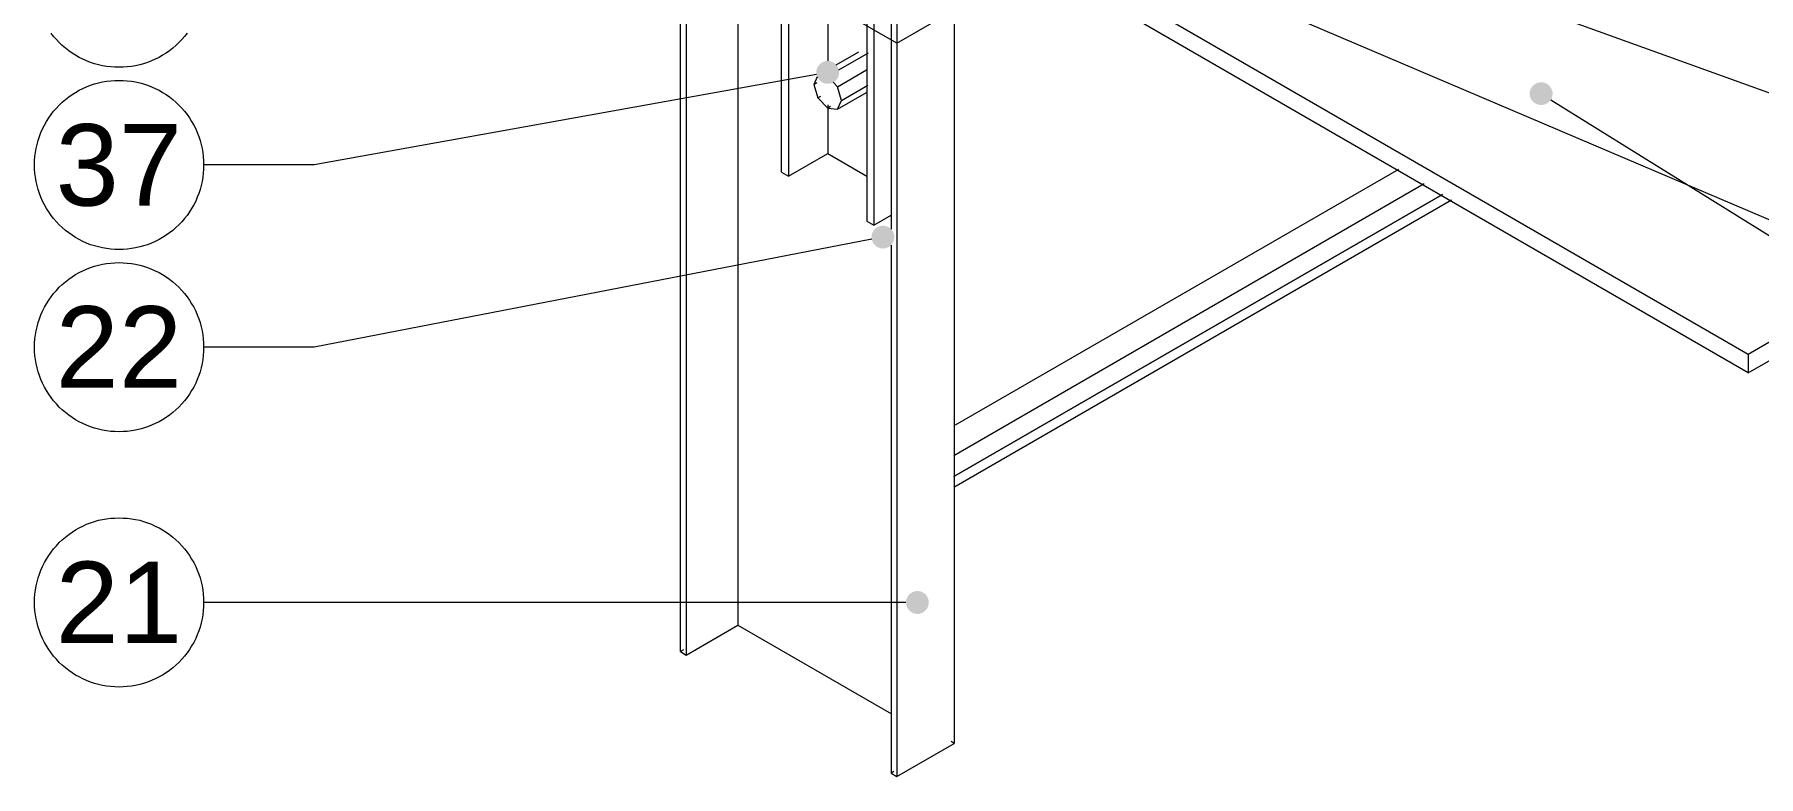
# Model space of a CAD drawing. Header units: millimetres. Extents: x 0 to 5940, y 0 to 8400.
# Drawn here: x 1170 to 2229, y 5552 to 6008 of the extents above; entities that cross this region are included whole.
import ezdxf

# ---------------------------------------------------------------- set-up
doc = ezdxf.new("R2010")
doc.units = ezdxf.units.MM
doc.header["$LTSCALE"] = 20
doc.layers.add('2-DETALLES-ARISTAS', color=7, linetype='Continuous')
doc.layers.add('3-TEXTOS', color=7, linetype='Continuous')
doc.styles.add('ARIAL', font='arial.ttf')

msp = doc.modelspace()

# ---------------------------------------------------------------- hatches: boundary and pattern name
at = {"layer": '3-TEXTOS'}
h = msp.add_hatch(color=7, dxfattribs=at)
h.dxf.hatch_style = 1
h.paths.add_polyline_path([(1664.4, 5984.7), (1664.4, 5984), (1664.3, 5983.3), (1664.1, 5982.7), (1663.9, 5982), (1663.6, 5981.4), (1663.2, 5980.8), (1662.8, 5980.3), (1662.3, 5979.7), (1661.8, 5979.3), (1661.3, 5978.9), (1660.7, 5978.5), (1660.1, 5978.2), (1659.4, 5978), (1658.8, 5977.8), (1658.1, 5977.7), (1657.4, 5977.7), (1656.7, 5977.7), (1656, 5977.8), (1655.4, 5978), (1654.7, 5978.2), (1654.1, 5978.5), (1653.5, 5978.9), (1653, 5979.3), (1652.4, 5979.7), (1652, 5980.3), (1651.6, 5980.8), (1651.2, 5981.4), (1650.9, 5982), (1650.7, 5982.7), (1650.5, 5983.3), (1650.4, 5984), (1650.4, 5984.7), (1650.4, 5985.4), (1650.5, 5986.1), (1650.7, 5986.7), (1650.9, 5987.4), (1651.2, 5988), (1651.6, 5988.6), (1652, 5989.1), (1652.4, 5989.6), (1653, 5990.1), (1653.5, 5990.5), (1654.1, 5990.9), (1654.7, 5991.2), (1655.4, 5991.4), (1656, 5991.6), (1656.7, 5991.7), (1657.4, 5991.7), (1658.1, 5991.7), (1658.8, 5991.6), (1659.4, 5991.4), (1660.1, 5991.2), (1660.7, 5990.9), (1661.3, 5990.5), (1661.8, 5990.1), (1662.3, 5989.6), (1662.8, 5989.1), (1663.2, 5988.6), (1663.6, 5988), (1663.9, 5987.4), (1664.1, 5986.7), (1664.3, 5986.1), (1664.4, 5985.4)])
h = msp.add_hatch(color=7, dxfattribs=at)
h.dxf.hatch_style = 1
h.paths.add_polyline_path([(2102.8, 5971.6), (2102.8, 5970.9), (2102.7, 5970.3), (2102.5, 5969.6), (2102.3, 5968.9), (2102, 5968.3), (2101.6, 5967.7), (2101.2, 5967.2), (2100.7, 5966.7), (2100.2, 5966.2), (2099.7, 5965.8), (2099.1, 5965.5), (2098.5, 5965.2), (2097.8, 5964.9), (2097.2, 5964.8), (2096.5, 5964.7), (2095.8, 5964.6), (2095.1, 5964.7), (2094.4, 5964.8), (2093.8, 5964.9), (2093.1, 5965.2), (2092.5, 5965.5), (2091.9, 5965.8), (2091.4, 5966.2), (2090.8, 5966.7), (2090.4, 5967.2), (2090, 5967.7), (2089.6, 5968.3), (2089.3, 5968.9), (2089.1, 5969.6), (2088.9, 5970.3), (2088.8, 5970.9), (2088.8, 5971.6), (2088.8, 5972.3), (2088.9, 5973), (2089.1, 5973.7), (2089.3, 5974.3), (2089.6, 5974.9), (2090, 5975.5), (2090.4, 5976.1), (2090.8, 5976.6), (2091.4, 5977), (2091.9, 5977.4), (2092.5, 5977.8), (2093.1, 5978.1), (2093.8, 5978.3), (2094.4, 5978.5), (2095.1, 5978.6), (2095.8, 5978.6), (2096.5, 5978.6), (2097.2, 5978.5), (2097.8, 5978.3), (2098.5, 5978.1), (2099.1, 5977.8), (2099.7, 5977.4), (2100.2, 5977), (2100.7, 5976.6), (2101.2, 5976.1), (2101.6, 5975.5), (2102, 5974.9), (2102.3, 5974.3), (2102.5, 5973.7), (2102.7, 5973), (2102.8, 5972.3)])
h = msp.add_hatch(color=7, dxfattribs=at)
h.dxf.hatch_style = 1
h.paths.add_polyline_path([(1698.3, 5883.4), (1698.3, 5882.8), (1698.2, 5882.1), (1698, 5881.4), (1697.8, 5880.8), (1697.5, 5880.1), (1697.2, 5879.6), (1696.7, 5879), (1696.3, 5878.5), (1695.8, 5878), (1695.2, 5877.6), (1694.6, 5877.3), (1694, 5877), (1693.4, 5876.7), (1692.7, 5876.6), (1692, 5876.5), (1691.3, 5876.4), (1690.6, 5876.5), (1690, 5876.6), (1689.3, 5876.7), (1688.7, 5877), (1688, 5877.3), (1687.4, 5877.6), (1686.9, 5878), (1686.4, 5878.5), (1685.9, 5879), (1685.5, 5879.6), (1685.2, 5880.1), (1684.9, 5880.8), (1684.6, 5881.4), (1684.5, 5882.1), (1684.4, 5882.8), (1684.3, 5883.4), (1684.4, 5884.1), (1684.5, 5884.8), (1684.6, 5885.5), (1684.9, 5886.1), (1685.2, 5886.8), (1685.5, 5887.3), (1685.9, 5887.9), (1686.4, 5888.4), (1686.9, 5888.9), (1687.4, 5889.3), (1688, 5889.6), (1688.7, 5889.9), (1689.3, 5890.1), (1690, 5890.3), (1690.6, 5890.4), (1691.3, 5890.4), (1692, 5890.4), (1692.7, 5890.3), (1693.4, 5890.1), (1694, 5889.9), (1694.6, 5889.6), (1695.2, 5889.3), (1695.8, 5888.9), (1696.3, 5888.4), (1696.7, 5887.9), (1697.2, 5887.3), (1697.5, 5886.8), (1697.8, 5886.1), (1698, 5885.5), (1698.2, 5884.8), (1698.3, 5884.1)])
h = msp.add_hatch(color=7, dxfattribs=at)
h.dxf.hatch_style = 1
h.paths.add_polyline_path([(1719.5, 5658.9), (1719.5, 5658.2), (1719.4, 5657.5), (1719.2, 5656.9), (1719, 5656.2), (1718.7, 5655.6), (1718.4, 5655), (1718, 5654.5), (1717.5, 5654), (1717, 5653.5), (1716.4, 5653.1), (1715.9, 5652.7), (1715.2, 5652.4), (1714.6, 5652.2), (1713.9, 5652), (1713.2, 5651.9), (1712.5, 5651.9), (1711.9, 5651.9), (1711.2, 5652), (1710.5, 5652.2), (1709.9, 5652.4), (1709.2, 5652.7), (1708.7, 5653.1), (1708.1, 5653.5), (1707.6, 5654), (1707.1, 5654.5), (1706.7, 5655), (1706.4, 5655.6), (1706.1, 5656.2), (1705.8, 5656.9), (1705.7, 5657.5), (1705.6, 5658.2), (1705.5, 5658.9), (1705.6, 5659.6), (1705.7, 5660.3), (1705.8, 5660.9), (1706.1, 5661.6), (1706.4, 5662.2), (1706.7, 5662.8), (1707.1, 5663.4), (1707.6, 5663.9), (1708.1, 5664.3), (1708.7, 5664.7), (1709.2, 5665.1), (1709.9, 5665.4), (1710.5, 5665.6), (1711.2, 5665.8), (1711.9, 5665.9), (1712.5, 5665.9), (1713.2, 5665.9), (1713.9, 5665.8), (1714.6, 5665.6), (1715.2, 5665.4), (1715.9, 5665.1), (1716.4, 5664.7), (1717, 5664.3), (1717.5, 5663.9), (1718, 5663.4), (1718.4, 5662.8), (1718.7, 5662.2), (1719, 5661.6), (1719.2, 5660.9), (1719.4, 5660.3), (1719.5, 5659.6)])

# ---------------------------------------------------------------- linework, layer by layer
at = {"layer": '2-DETALLES-ARISTAS', "color": 7, "lineweight": 18}
for p, q in [((1566.9, 5628.7), (1566.9, 6175.7)), ((1570.4, 6173.7), (1570.4, 5626.6)), ((1629.1, 5923.4), (1629.1, 6143.9)), ((1633.4, 6141.4), (1633.4, 5921)), ((1681.4, 6113.7), (1681.4, 5893.2)), ((1685.7, 6111.2), (1685.7, 5890.8)), ((1696.3, 6101), (1696.3, 5888.4)), ((1699.8, 6099), (1699.8, 6002.6)), ((1699.8, 6099), (1699.8, 5551.9)), ((1735.2, 6093.3), (2223.1, 5811.6)), ((2223.1, 5800.1), (1735.2, 6081.8)), ((1735.2, 6072.4), (1735.2, 5572.3)), ((1602.2, 6059.6), (1602.2, 5645)), ((1699.8, 6002.6), (1787, 6052.9)), ((1699.8, 6002.6), (1620.6, 6048.4)), ((1657.4, 6026.9), (1657.4, 5991.7)), ((1662.6, 5989.3), (1676.5, 5997.3)), ((1664.2, 5986.2), (1682.5, 5996.7)), ((2223.1, 5811.6), (2548.4, 5999.4)), ((1663.4, 5975.9), (1681.3, 5986.3)), ((2223.1, 5800.1), (2548.4, 5987.9)), ((1651, 5981.9), (1648.9, 5977.3)), ((1648.9, 5977.3), (1650.7, 5978.4)), ((1648.9, 5977.3), (1651.4, 5969)), ((1663.4, 5975.9), (1660.8, 5978.6)), ((1665.9, 5967.5), (1663.4, 5975.9)), ((1665.9, 5967.5), (1682, 5976.9)), ((1651.4, 5969), (1653.2, 5970)), ((1651.4, 5969), (1657.4, 5962.6)), ((1657.4, 5964.8), (1657.4, 5934.9)), ((1663.4, 5962), (1681.3, 5972.4)), ((1663.4, 5962), (1665.9, 5967.5)), ((1659.2, 5963.7), (1657.4, 5962.6)), ((1657.4, 5962.6), (1663.4, 5962)), ((1633.4, 5921), (1657.4, 5934.9)), ((1657.4, 5934.9), (1681.4, 5921)), ((1629.1, 5923.4), (1633.4, 5921)), ((1736, 5768), (2008.4, 5925.2)), ((1734.9, 5749.3), (2024, 5916.3)), ((1734.9, 5736.3), (2035.1, 5909.6)), ((1681.4, 5893.2), (1685.7, 5890.8)), ((1685.7, 5890.8), (1696.3, 5896.9)), ((1696.3, 5878.5), (1696.3, 5554)), ((2223.1, 5811.6), (2223.1, 5800.1)), ((1570.4, 5626.6), (1602.2, 5645)), ((1602.2, 5645), (1696.6, 5590.5)), ((1568.7, 5629.7), (1566.9, 5628.7)), ((1566.9, 5628.7), (1570.4, 5626.6)), ((1735.2, 5572.3), (1733.3, 5573.4)), ((1699.8, 5551.9), (1735.2, 5572.3)), ((1698.1, 5555), (1696.3, 5554)), ((1696.3, 5554), (1699.8, 5551.9))]:
    msp.add_line(p, q, dxfattribs=at)
at = {"layer": '2-DETALLES-ARISTAS', "color": 7, "lineweight": 9}
for p, q in [((2035.1, 5909.6), (1734.9, 5736.3)), ((1735, 5729.8), (2040.8, 5906.4))]:
    msp.add_line(p, q, dxfattribs=at)
at = {"layer": '3-TEXTOS', "color": 7, "lineweight": 15}
for points in [[(1820.9, 6121.9), (2758, 5784), (2826, 5784)], [(1777, 6089.7), (2758, 5672), (2826, 5672)], [(1650.5, 5983.4), (1341.9, 5927.8), (1273.9, 5927.8)], [(2101.7, 5967.9), (2758, 5560), (2826, 5560)], [(1684.5, 5882.1), (1341.9, 5815.8), (1273.9, 5815.8)], [(1705.5, 5658.9), (1341.9, 5658.9), (1273.9, 5658.9)]]:
    msp.add_lwpolyline(points, dxfattribs=at)
at = {"layer": '3-TEXTOS', "color": 7, "lineweight": 18}
for points in [[(1263.7, 6008.8), (1262.1, 6006.8), (1260.5, 6004.9), (1258.7, 6003), (1256.9, 6001.3), (1254.9, 5999.6), (1252.9, 5998), (1250.8, 5996.6), (1248.7, 5995.2), (1246.5, 5993.9), (1244.2, 5992.8), (1241.8, 5991.8), (1239.5, 5990.8), (1237, 5990), (1234.6, 5989.4), (1232.1, 5988.8), (1229.6, 5988.4), (1227, 5988), (1224.5, 5987.9), (1221.9, 5987.8), (1219.4, 5987.9), (1216.8, 5988), (1214.3, 5988.4), (1211.8, 5988.8), (1209.3, 5989.4), (1206.9, 5990), (1204.4, 5990.8), (1202, 5991.8), (1199.7, 5992.8), (1197.4, 5993.9), (1195.2, 5995.2), (1193.1, 5996.6), (1191, 5998), (1189, 5999.6), (1187, 6001.3), (1185.2, 6003), (1183.4, 6004.9), (1181.7, 6006.8), (1180.2, 6008.8)], [(1273.9, 5927.8), (1273.9, 5925.2), (1273.7, 5922.7), (1273.4, 5920.2), (1272.9, 5917.6), (1272.4, 5915.2), (1271.7, 5912.7), (1270.9, 5910.3), (1270, 5907.9), (1269, 5905.6), (1267.8, 5903.3), (1266.5, 5901.1), (1265.2, 5898.9), (1263.7, 5896.8), (1262.1, 5894.8), (1260.5, 5892.9), (1258.7, 5891), (1256.9, 5889.3), (1254.9, 5887.6), (1252.9, 5886), (1250.8, 5884.6), (1248.7, 5883.2), (1246.5, 5881.9), (1244.2, 5880.8), (1241.8, 5879.8), (1239.5, 5878.8), (1237, 5878), (1234.6, 5877.4), (1232.1, 5876.8), (1229.6, 5876.4), (1227, 5876), (1224.5, 5875.9), (1221.9, 5875.8), (1219.4, 5875.9), (1216.8, 5876), (1214.3, 5876.4), (1211.8, 5876.8), (1209.3, 5877.4), (1206.9, 5878), (1204.4, 5878.8), (1202, 5879.8), (1199.7, 5880.8), (1197.4, 5881.9), (1195.2, 5883.2), (1193.1, 5884.6), (1191, 5886), (1189, 5887.6), (1187, 5889.3), (1185.2, 5891), (1183.4, 5892.9), (1181.7, 5894.8), (1180.2, 5896.8), (1178.7, 5898.9), (1177.3, 5901.1), (1176.1, 5903.3), (1174.9, 5905.6), (1173.9, 5907.9), (1173, 5910.3), (1172.2, 5912.7), (1171.5, 5915.2), (1170.9, 5917.6), (1170.5, 5920.2), (1170.2, 5922.7), (1170, 5925.2), (1169.9, 5927.8), (1170, 5930.3), (1170.2, 5932.9), (1170.5, 5935.4), (1170.9, 5937.9), (1171.5, 5940.4), (1172.2, 5942.9), (1173, 5945.3), (1173.9, 5947.7), (1174.9, 5950), (1176.1, 5952.3), (1177.3, 5954.5), (1178.7, 5956.7), (1180.2, 5958.8), (1181.7, 5960.8), (1183.4, 5962.7), (1185.2, 5964.6), (1187, 5966.3), (1189, 5968), (1191, 5969.6), (1193.1, 5971), (1195.2, 5972.4), (1197.4, 5973.7), (1199.7, 5974.8), (1202, 5975.8), (1204.4, 5976.8), (1206.9, 5977.6), (1209.3, 5978.2), (1211.8, 5978.8), (1214.3, 5979.2), (1216.8, 5979.5), (1219.4, 5979.7), (1221.9, 5979.8), (1224.5, 5979.7), (1227, 5979.5), (1229.6, 5979.2), (1232.1, 5978.8), (1234.6, 5978.2), (1237, 5977.6), (1239.5, 5976.8), (1241.8, 5975.8), (1244.2, 5974.8), (1246.5, 5973.7), (1248.7, 5972.4), (1250.8, 5971), (1252.9, 5969.6), (1254.9, 5968), (1256.9, 5966.3), (1258.7, 5964.6), (1260.5, 5962.7), (1262.1, 5960.8), (1263.7, 5958.8), (1265.2, 5956.7), (1266.5, 5954.5), (1267.8, 5952.3), (1269, 5950), (1270, 5947.7), (1270.9, 5945.3), (1271.7, 5942.9), (1272.4, 5940.4), (1272.9, 5937.9), (1273.4, 5935.4), (1273.7, 5932.9), (1273.9, 5930.3), (1273.9, 5927.8)], [(1273.9, 5815.8), (1273.9, 5813.2), (1273.7, 5810.7), (1273.4, 5808.2), (1272.9, 5805.7), (1272.4, 5803.2), (1271.7, 5800.7), (1270.9, 5798.3), (1270, 5795.9), (1269, 5793.6), (1267.8, 5791.3), (1266.5, 5789.1), (1265.2, 5786.9), (1263.7, 5784.8), (1262.1, 5782.8), (1260.5, 5780.9), (1258.7, 5779), (1256.9, 5777.3), (1254.9, 5775.6), (1252.9, 5774), (1250.8, 5772.6), (1248.7, 5771.2), (1246.5, 5769.9), (1244.2, 5768.8), (1241.8, 5767.8), (1239.5, 5766.8), (1237, 5766), (1234.6, 5765.4), (1232.1, 5764.8), (1229.6, 5764.4), (1227, 5764), (1224.5, 5763.9), (1221.9, 5763.8), (1219.4, 5763.9), (1216.8, 5764), (1214.3, 5764.4), (1211.8, 5764.8), (1209.3, 5765.4), (1206.9, 5766), (1204.4, 5766.8), (1202, 5767.8), (1199.7, 5768.8), (1197.4, 5769.9), (1195.2, 5771.2), (1193.1, 5772.6), (1191, 5774), (1189, 5775.6), (1187, 5777.3), (1185.2, 5779), (1183.4, 5780.9), (1181.7, 5782.8), (1180.2, 5784.8), (1178.7, 5786.9), (1177.3, 5789.1), (1176.1, 5791.3), (1174.9, 5793.6), (1173.9, 5795.9), (1173, 5798.3), (1172.2, 5800.7), (1171.5, 5803.2), (1170.9, 5805.7), (1170.5, 5808.2), (1170.2, 5810.7), (1170, 5813.2), (1169.9, 5815.8), (1170, 5818.3), (1170.2, 5820.9), (1170.5, 5823.4), (1170.9, 5825.9), (1171.5, 5828.4), (1172.2, 5830.9), (1173, 5833.3), (1173.9, 5835.7), (1174.9, 5838), (1176.1, 5840.3), (1177.3, 5842.5), (1178.7, 5844.7), (1180.2, 5846.8), (1181.7, 5848.8), (1183.4, 5850.7), (1185.2, 5852.6), (1187, 5854.3), (1189, 5856), (1191, 5857.6), (1193.1, 5859), (1195.2, 5860.4), (1197.4, 5861.7), (1199.7, 5862.8), (1202, 5863.8), (1204.4, 5864.8), (1206.9, 5865.6), (1209.3, 5866.2), (1211.8, 5866.8), (1214.3, 5867.2), (1216.8, 5867.5), (1219.4, 5867.7), (1221.9, 5867.8), (1224.5, 5867.7), (1227, 5867.5), (1229.6, 5867.2), (1232.1, 5866.8), (1234.6, 5866.2), (1237, 5865.6), (1239.5, 5864.8), (1241.8, 5863.8), (1244.2, 5862.8), (1246.5, 5861.7), (1248.7, 5860.4), (1250.8, 5859), (1252.9, 5857.6), (1254.9, 5856), (1256.9, 5854.3), (1258.7, 5852.6), (1260.5, 5850.7), (1262.1, 5848.8), (1263.7, 5846.8), (1265.2, 5844.7), (1266.5, 5842.5), (1267.8, 5840.3), (1269, 5838), (1270, 5835.7), (1270.9, 5833.3), (1271.7, 5830.9), (1272.4, 5828.4), (1272.9, 5825.9), (1273.4, 5823.4), (1273.7, 5820.9), (1273.9, 5818.3), (1273.9, 5815.8)], [(1273.9, 5658.9), (1273.9, 5656.4), (1273.7, 5653.8), (1273.4, 5651.3), (1272.9, 5648.8), (1272.4, 5646.3), (1271.7, 5643.8), (1270.9, 5641.4), (1270, 5639), (1269, 5636.7), (1267.8, 5634.4), (1266.5, 5632.2), (1265.2, 5630), (1263.7, 5627.9), (1262.1, 5625.9), (1260.5, 5624), (1258.7, 5622.1), (1256.9, 5620.4), (1254.9, 5618.7), (1252.9, 5617.1), (1250.8, 5615.7), (1248.7, 5614.3), (1246.5, 5613.1), (1244.2, 5611.9), (1241.8, 5610.9), (1239.5, 5610), (1237, 5609.2), (1234.6, 5608.5), (1232.1, 5607.9), (1229.6, 5607.5), (1227, 5607.2), (1224.5, 5607), (1221.9, 5606.9), (1219.4, 5607), (1216.8, 5607.2), (1214.3, 5607.5), (1211.8, 5607.9), (1209.3, 5608.5), (1206.9, 5609.2), (1204.4, 5610), (1202, 5610.9), (1199.7, 5611.9), (1197.4, 5613.1), (1195.2, 5614.3), (1193.1, 5615.7), (1191, 5617.1), (1189, 5618.7), (1187, 5620.4), (1185.2, 5622.1), (1183.4, 5624), (1181.7, 5625.9), (1180.2, 5627.9), (1178.7, 5630), (1177.3, 5632.2), (1176.1, 5634.4), (1174.9, 5636.7), (1173.9, 5639), (1173, 5641.4), (1172.2, 5643.8), (1171.5, 5646.3), (1170.9, 5648.8), (1170.5, 5651.3), (1170.2, 5653.8), (1170, 5656.4), (1169.9, 5658.9), (1170, 5661.5), (1170.2, 5664), (1170.5, 5666.5), (1170.9, 5669.1), (1171.5, 5671.6), (1172.2, 5674), (1173, 5676.4), (1173.9, 5678.8), (1174.9, 5681.1), (1176.1, 5683.4), (1177.3, 5685.6), (1178.7, 5687.8), (1180.2, 5689.9), (1181.7, 5691.9), (1183.4, 5693.8), (1185.2, 5695.7), (1187, 5697.4), (1189, 5699.1), (1191, 5700.7), (1193.1, 5702.1), (1195.2, 5703.5), (1197.4, 5704.8), (1199.7, 5705.9), (1202, 5707), (1204.4, 5707.9), (1206.9, 5708.7), (1209.3, 5709.4), (1211.8, 5709.9), (1214.3, 5710.3), (1216.8, 5710.7), (1219.4, 5710.8), (1221.9, 5710.9), (1224.5, 5710.8), (1227, 5710.7), (1229.6, 5710.3), (1232.1, 5709.9), (1234.6, 5709.4), (1237, 5708.7), (1239.5, 5707.9), (1241.8, 5707), (1244.2, 5705.9), (1246.5, 5704.8), (1248.7, 5703.5), (1250.8, 5702.1), (1252.9, 5700.7), (1254.9, 5699.1), (1256.9, 5697.4), (1258.7, 5695.7), (1260.5, 5693.8), (1262.1, 5691.9), (1263.7, 5689.9), (1265.2, 5687.8), (1266.5, 5685.6), (1267.8, 5683.4), (1269, 5681.1), (1270, 5678.8), (1270.9, 5676.4), (1271.7, 5674), (1272.4, 5671.6), (1272.9, 5669.1), (1273.4, 5666.5), (1273.7, 5664), (1273.9, 5661.5), (1273.9, 5658.9)]]:
    msp.add_lwpolyline(points, dxfattribs=at)

# ---------------------------------------------------------------- texts
at = {"layer": '3-TEXTOS', "color": 7, "style": 'ARIAL'}
for s, p in [('37', (1182.9, 5902.8)), ('22', (1182.9, 5790.9)), ('21', (1182.9, 5633.9))]:
    msp.add_text(s, height=50.09, dxfattribs=at).set_placement(p)

doc.saveas('drawing.dxf')
